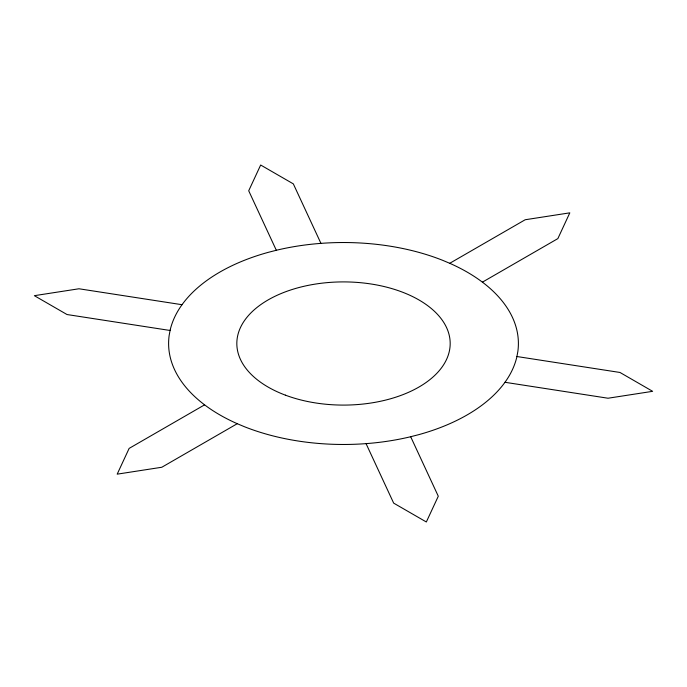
<?xml version="1.0" encoding="UTF-8"?>
<svg xmlns="http://www.w3.org/2000/svg" width="687" height="687" viewBox="0 0 687 687"><rect width="100%" height="100%" fill="white"/><g stroke="black" fill="none" stroke-linecap="round" stroke-linejoin="round"><path stroke-width="1.03" d="M204.58 404.849L129.139 448.396L117.185 474.159L161.806 467.254L237.247 423.707M449.753 263.293L525.194 219.746L569.815 212.841L557.861 238.604L482.42 282.151M182.021 304.71L78.971 288.772L34.35 295.676L67.017 314.534L170.067 330.473M516.933 356.527L619.983 372.466L652.65 391.324L608.029 398.228L504.979 382.29M320.941 243.37L293.332 183.876L260.665 165.017L248.711 190.78L276.32 250.274M410.68 436.726L438.289 496.22L426.335 521.983L393.668 503.124L366.059 443.63M170.136 330.164L169.165 335.419A174.893 100.972 0 0 0 236.817 423.51L244.211 426.627A174.893 100.972 0 0 0 410.182 436.846L418.546 434.708A174.893 100.972 0 0 0 516.864 356.836L517.835 351.581A174.893 100.972 0 0 0 450.183 263.49L442.789 260.373A174.893 100.972 0 0 0 276.818 250.154L268.454 252.292A174.893 100.972 0 0 0 170.136 330.164M285.397 395.154A106.683 61.598 0 0 0 450.037 346.72A106.683 61.598 0 0 0 295.067 288.617A106.683 61.598 0 0 0 285.397 395.154"/></g></svg>
